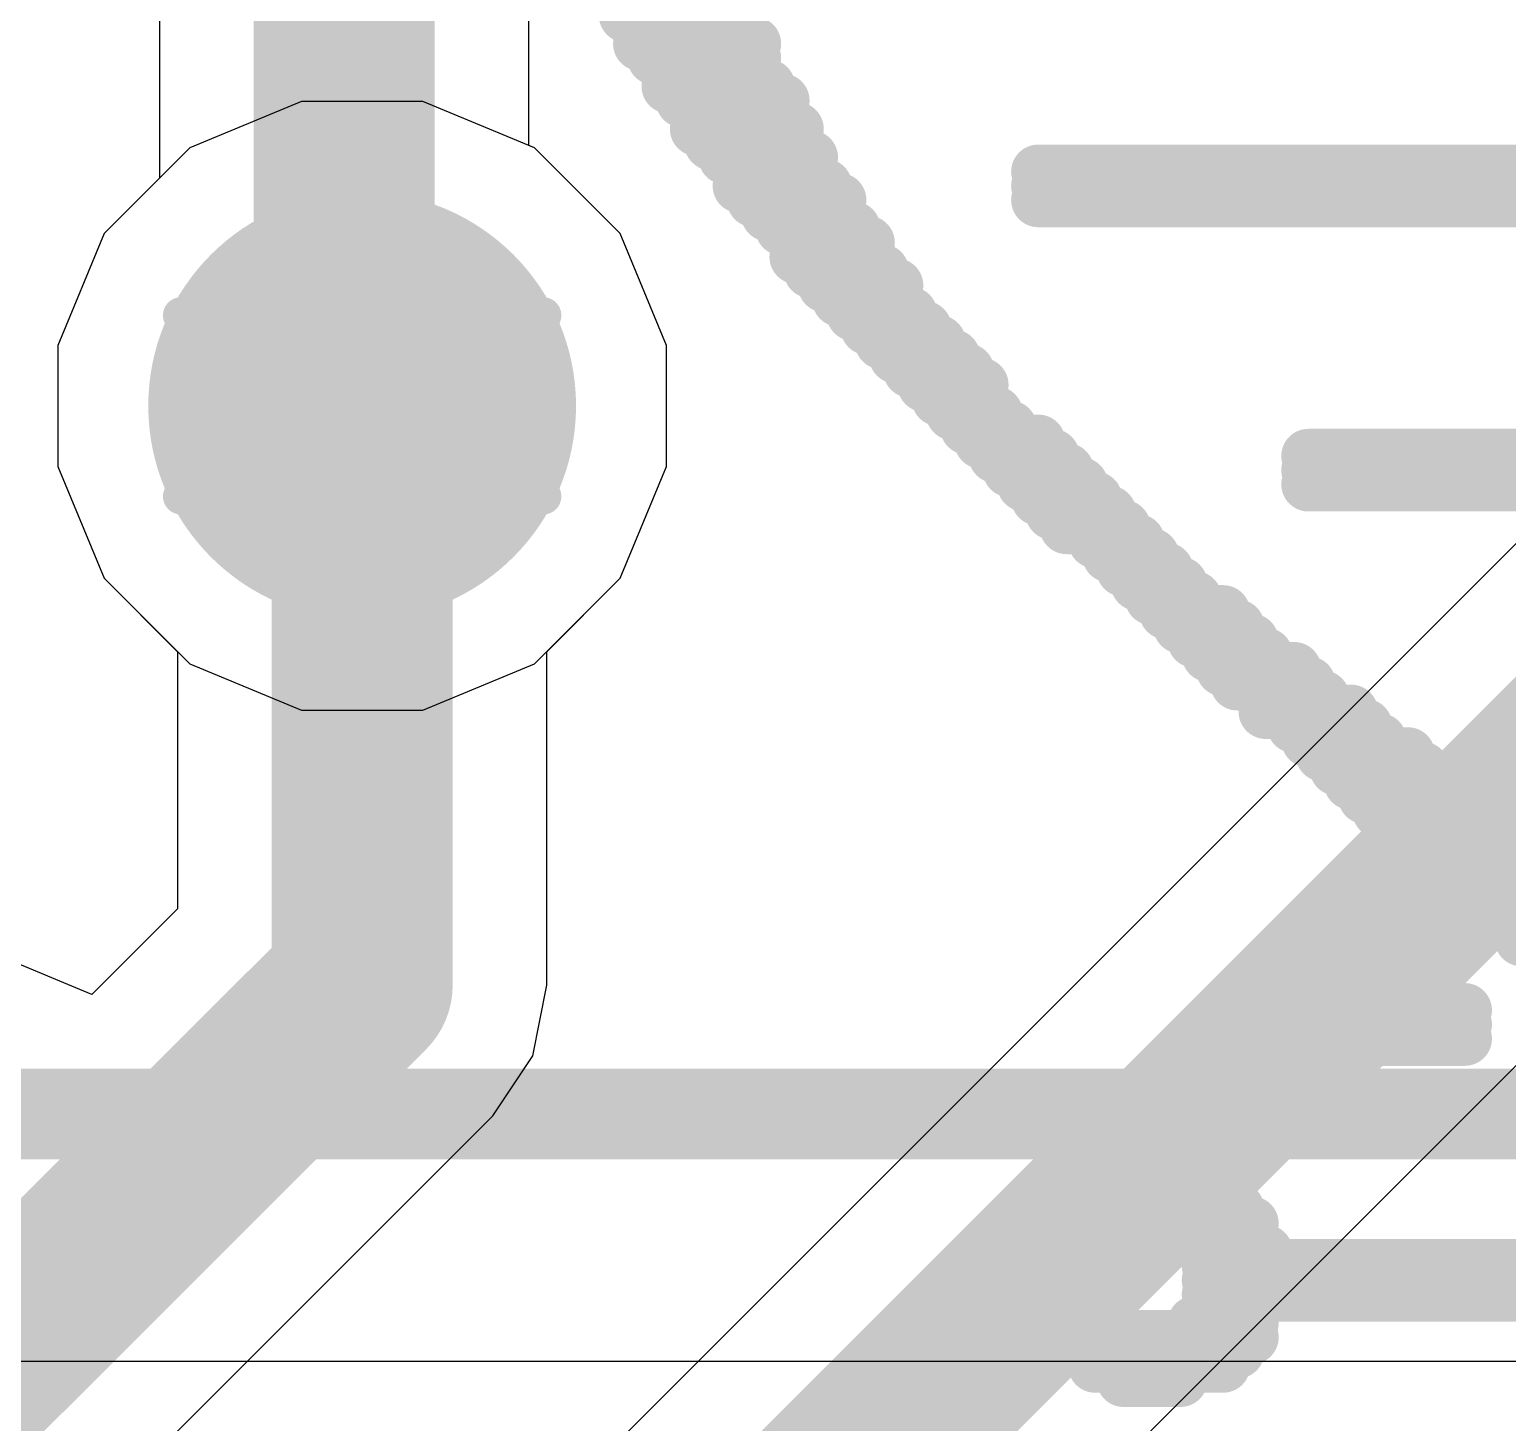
# Model space of a CAD drawing. Header units: inches. Extents: x -4 to 389, y 0 to 108.
# Drawn here: x 34.077 to 36.15, y 7.134 to 9.088 of the extents above; entities that cross this region are included whole.
import ezdxf

# ---------------------------------------------------------------- set-up
doc = ezdxf.new("R2010")
doc.units = ezdxf.units.IN
for name, color, linetype in [('Bottom Layer', 5, 'Continuous'), ('Bottom Overlay', 54, 'Continuous'), ('Drill Drawing', 1, 'Continuous'), ('Signal_1', 16, 'Continuous'), ('Signal_2', 76, 'Continuous'), ('Top Layer', 1, 'Continuous'), ('Top Overlay', 2, 'Continuous'), ('Via Holes', 16, 'Continuous')]:
    doc.layers.add(name, color=color, linetype=linetype)

msp = doc.modelspace()

# ---------------------------------------------------------------- hatches: boundary and pattern name
at = {"layer": 'Bottom Layer'}
h = msp.add_hatch(color=5, dxfattribs=at)
edge = h.paths.add_edge_path()
edge.add_arc((34.544, 8.5598), 0.3, 0, 360)
at = {"layer": 'Signal_1'}
h = msp.add_hatch(color=16, dxfattribs=at)
edge = h.paths.add_edge_path()
edge.add_arc((34.544, 8.5598), 0.3, 0, 360)
at = {"layer": 'Signal_2'}
h = msp.add_hatch(color=76, dxfattribs=at)
edge = h.paths.add_edge_path()
edge.add_arc((34.544, 8.5598), 0.3, 0, 360)
at = {"layer": 'Top Layer'}
h = msp.add_hatch(color=1, dxfattribs=at)
edge = h.paths.add_edge_path()
edge.add_arc((34.544, 8.5598), 0.3, 0, 360)
at = {"layer": 'Via Holes'}
h = msp.add_hatch(color=7, dxfattribs=at)
edge = h.paths.add_edge_path()
edge.add_arc((34.544, 8.5598), 0.15, 0, 360)

# ---------------------------------------------------------------- linework, layer by layer
at = {"layer": 'Bottom Layer'}
for p, q in [((34.4591, 8.9868), (34.3021, 8.9218)), ((34.6289, 8.9868), (34.4591, 8.9868)), ((34.7859, 8.9218), (34.6289, 8.9868)), ((34.3021, 8.9218), (34.182, 8.8017)), ((34.906, 8.8017), (34.7859, 8.9218)), ((34.182, 8.8017), (34.117, 8.6447)), ((34.971, 8.6447), (34.906, 8.8017)), ((34.117, 8.6447), (34.117, 8.4749)), ((34.971, 8.4749), (34.971, 8.6447)), ((34.117, 8.4749), (34.182, 8.3179)), ((34.906, 8.3179), (34.971, 8.4749)), ((34.182, 8.3179), (34.285, 8.2149)), ((34.803, 8.2149), (34.906, 8.3179)), ((34.285, 8.2149), (34.285, 7.8543)), ((34.803, 7.747), (34.803, 8.2149)), ((34.285, 7.8543), (34.165, 7.7342)), ((34.165, 7.7342), (34.038, 7.7868)), ((34.7833, 7.6479), (34.803, 7.747)), ((34.7271, 7.5639), (34.7833, 7.6479)), ((30.2002, 3.037), (34.7271, 7.5639))]:
    msp.add_line(p, q, dxfattribs=at)
for points in [[(34.544, 7.747, 0.254, 0.254, 0), (34.544, 8.5598, 0.254, 0.254, 0)], [(29.9466, 3.1496, 0.254, 0.254, 0), (34.544, 7.747, 0.254, 0.254, 0)]]:
    msp.add_lwpolyline(points, format="xyseb", dxfattribs=at)
for points in [[(34.4805, 8.5598, 0.127, 0.127, 1), (34.6075, 8.5598, 0.127, 0.127, 1)], [(34.4805, 7.747, 0.127, 0.127, 1), (34.6075, 7.747, 0.127, 0.127, 1)], [(34.4805, 7.747, 0.127, 0.127, 1), (34.6075, 7.747, 0.127, 0.127, 1)]]:
    msp.add_lwpolyline(points, format="xyseb", close=True, dxfattribs=at)
at = {"layer": 'Bottom Overlay'}
for points in [[(34.9141, 9.1077, 0.0762, 0.0762, 0), (34.9739, 9.1077, 0.0762, 0.0762, 0)], [(35.0138, 9.1077, 0.0762, 0.0762, 0), (35.0736, 9.1077, 0.0762, 0.0762, 0)], [(34.934, 9.0877, 0.0762, 0.0762, 0), (34.9938, 9.0877, 0.0762, 0.0762, 0)], [(35.0337, 9.0877, 0.0762, 0.0762, 0), (35.0736, 9.0877, 0.0762, 0.0762, 0)], [(34.934, 9.0678, 0.0762, 0.0762, 0), (34.9938, 9.0678, 0.0762, 0.0762, 0)], [(35.0337, 9.0678, 0.0762, 0.0762, 0), (35.0935, 9.0678, 0.0762, 0.0762, 0)], [(34.954, 9.0479, 0.0762, 0.0762, 0), (35.0138, 9.0479, 0.0762, 0.0762, 0)], [(35.0337, 9.0479, 0.0762, 0.0762, 0), (35.0935, 9.0479, 0.0762, 0.0762, 0)], [(34.9739, 9.0279, 0.0762, 0.0762, 0), (35.0138, 9.0279, 0.0762, 0.0762, 0)], [(35.0537, 9.0279, 0.0762, 0.0762, 0), (35.0935, 9.0279, 0.0762, 0.0762, 0)], [(34.9739, 9.008, 0.0762, 0.0762, 0), (35.0337, 9.008, 0.0762, 0.0762, 0)], [(35.0537, 9.008, 0.0762, 0.0762, 0), (35.1135, 9.008, 0.0762, 0.0762, 0)], [(34.9938, 8.988, 0.0762, 0.0762, 0), (35.0537, 8.988, 0.0762, 0.0762, 0)], [(35.0736, 8.988, 0.0762, 0.0762, 0), (35.1334, 8.988, 0.0762, 0.0762, 0)], [(35.0138, 8.9681, 0.0762, 0.0762, 0), (35.1334, 8.9681, 0.0762, 0.0762, 0)], [(35.0138, 8.9482, 0.0762, 0.0762, 0), (35.1534, 8.9482, 0.0762, 0.0762, 0)], [(35.0337, 8.9282, 0.0762, 0.0762, 0), (35.1534, 8.9282, 0.0762, 0.0762, 0)], [(35.0537, 8.9083, 0.0762, 0.0762, 0), (35.1733, 8.9083, 0.0762, 0.0762, 0)], [(35.0736, 8.8883, 0.0762, 0.0762, 0), (35.1733, 8.8883, 0.0762, 0.0762, 0)], [(35.4923, 8.8883, 0.0762, 0.0762, 0), (36.5691, 8.8883, 0.0762, 0.0762, 0)], [(35.0736, 8.8684, 0.0762, 0.0762, 0), (35.1932, 8.8684, 0.0762, 0.0762, 0)], [(35.4923, 8.8684, 0.0762, 0.0762, 0), (36.5691, 8.8684, 0.0762, 0.0762, 0)], [(35.0935, 8.8485, 0.0762, 0.0762, 0), (35.2132, 8.8485, 0.0762, 0.0762, 0)], [(35.4923, 8.8485, 0.0762, 0.0762, 0), (36.5691, 8.8485, 0.0762, 0.0762, 0)], [(35.1135, 8.8285, 0.0762, 0.0762, 0), (35.2132, 8.8285, 0.0762, 0.0762, 0)], [(35.1334, 8.8086, 0.0762, 0.0762, 0), (35.2331, 8.8086, 0.0762, 0.0762, 0)], [(35.1534, 8.7886, 0.0762, 0.0762, 0), (35.2531, 8.7886, 0.0762, 0.0762, 0)], [(35.1534, 8.7687, 0.0762, 0.0762, 0), (35.2531, 8.7687, 0.0762, 0.0762, 0)], [(35.1733, 8.7488, 0.0762, 0.0762, 0), (35.273, 8.7488, 0.0762, 0.0762, 0)], [(35.1932, 8.7288, 0.0762, 0.0762, 0), (35.2929, 8.7288, 0.0762, 0.0762, 0)], [(35.2132, 8.7089, 0.0762, 0.0762, 0), (35.2929, 8.7089, 0.0762, 0.0762, 0)], [(35.2331, 8.6889, 0.0762, 0.0762, 0), (35.3129, 8.6889, 0.0762, 0.0762, 0)], [(35.2531, 8.669, 0.0762, 0.0762, 0), (35.3328, 8.669, 0.0762, 0.0762, 0)], [(35.273, 8.6491, 0.0762, 0.0762, 0), (35.3528, 8.6491, 0.0762, 0.0762, 0)], [(35.2929, 8.6291, 0.0762, 0.0762, 0), (35.3727, 8.6291, 0.0762, 0.0762, 0)], [(35.3129, 8.6092, 0.0762, 0.0762, 0), (35.3926, 8.6092, 0.0762, 0.0762, 0)], [(35.3328, 8.5892, 0.0762, 0.0762, 0), (35.4126, 8.5892, 0.0762, 0.0762, 0)], [(35.3528, 8.5693, 0.0762, 0.0762, 0), (35.4126, 8.5693, 0.0762, 0.0762, 0)], [(35.3727, 8.5494, 0.0762, 0.0762, 0), (35.4325, 8.5494, 0.0762, 0.0762, 0)], [(35.3926, 8.5294, 0.0762, 0.0762, 0), (35.4525, 8.5294, 0.0762, 0.0762, 0)], [(35.4126, 8.5095, 0.0762, 0.0762, 0), (35.4923, 8.5095, 0.0762, 0.0762, 0)], [(35.4325, 8.4895, 0.0762, 0.0762, 0), (35.5123, 8.4895, 0.0762, 0.0762, 0)], [(35.8712, 8.4895, 0.0762, 0.0762, 0), (36.2501, 8.4895, 0.0762, 0.0762, 0)], [(35.4525, 8.4696, 0.0762, 0.0762, 0), (35.5322, 8.4696, 0.0762, 0.0762, 0)], [(35.8712, 8.4696, 0.0762, 0.0762, 0), (36.2501, 8.4696, 0.0762, 0.0762, 0)], [(35.4724, 8.4497, 0.0762, 0.0762, 0), (35.5522, 8.4497, 0.0762, 0.0762, 0)], [(35.8712, 8.4497, 0.0762, 0.0762, 0), (36.2501, 8.4497, 0.0762, 0.0762, 0)], [(35.4923, 8.4297, 0.0762, 0.0762, 0), (35.5721, 8.4297, 0.0762, 0.0762, 0)], [(35.5123, 8.4098, 0.0762, 0.0762, 0), (35.592, 8.4098, 0.0762, 0.0762, 0)], [(35.5322, 8.3898, 0.0762, 0.0762, 0), (35.612, 8.3898, 0.0762, 0.0762, 0)], [(35.5721, 8.3699, 0.0762, 0.0762, 0), (35.6319, 8.3699, 0.0762, 0.0762, 0)], [(35.592, 8.35, 0.0762, 0.0762, 0), (35.6519, 8.35, 0.0762, 0.0762, 0)], [(35.612, 8.33, 0.0762, 0.0762, 0), (35.6718, 8.33, 0.0762, 0.0762, 0)], [(35.6319, 8.3101, 0.0762, 0.0762, 0), (35.6917, 8.3101, 0.0762, 0.0762, 0)], [(35.6519, 8.2901, 0.0762, 0.0762, 0), (35.7117, 8.2901, 0.0762, 0.0762, 0)], [(35.6718, 8.2702, 0.0762, 0.0762, 0), (35.7516, 8.2702, 0.0762, 0.0762, 0)], [(35.6917, 8.2503, 0.0762, 0.0762, 0), (35.7715, 8.2503, 0.0762, 0.0762, 0)], [(35.7117, 8.2303, 0.0762, 0.0762, 0), (35.7915, 8.2303, 0.0762, 0.0762, 0)], [(35.7316, 8.2104, 0.0762, 0.0762, 0), (35.8114, 8.2104, 0.0762, 0.0762, 0)], [(35.7516, 8.1904, 0.0762, 0.0762, 0), (35.8513, 8.1904, 0.0762, 0.0762, 0)], [(35.7715, 8.1705, 0.0762, 0.0762, 0), (35.8712, 8.1705, 0.0762, 0.0762, 0)], [(35.8114, 8.1506, 0.0762, 0.0762, 0), (35.8911, 8.1506, 0.0762, 0.0762, 0)], [(35.8114, 8.1306, 0.0762, 0.0762, 0), (35.931, 8.1306, 0.0762, 0.0762, 0)], [(35.8513, 8.1107, 0.0762, 0.0762, 0), (35.951, 8.1107, 0.0762, 0.0762, 0)], [(35.8712, 8.0907, 0.0762, 0.0762, 0), (35.9709, 8.0907, 0.0762, 0.0762, 0)], [(35.8911, 8.0708, 0.0762, 0.0762, 0), (36.0108, 8.0708, 0.0762, 0.0762, 0)], [(35.9111, 8.0509, 0.0762, 0.0762, 0), (36.0307, 8.0509, 0.0762, 0.0762, 0)], [(35.931, 8.0309, 0.0762, 0.0762, 0), (36.0507, 8.0309, 0.0762, 0.0762, 0)], [(35.951, 8.011, 0.0762, 0.0762, 0), (36.0906, 8.011, 0.0762, 0.0762, 0)], [(35.9709, 7.991, 0.0762, 0.0762, 0), (36.1105, 7.991, 0.0762, 0.0762, 0)], [(35.9909, 7.9711, 0.0762, 0.0762, 0), (36.1304, 7.9711, 0.0762, 0.0762, 0)], [(36.0108, 7.9511, 0.0762, 0.0762, 0), (36.1504, 7.9511, 0.0762, 0.0762, 0)], [(36.0307, 7.9312, 0.0762, 0.0762, 0), (36.1903, 7.9312, 0.0762, 0.0762, 0)], [(36.0507, 7.9113, 0.0762, 0.0762, 0), (36.2102, 7.9113, 0.0762, 0.0762, 0)], [(36.0706, 7.8913, 0.0762, 0.0762, 0), (36.2301, 7.8913, 0.0762, 0.0762, 0)], [(36.1105, 7.8714, 0.0762, 0.0762, 0), (36.27, 7.8714, 0.0762, 0.0762, 0)], [(36.1304, 7.8514, 0.0762, 0.0762, 0), (36.29, 7.8514, 0.0762, 0.0762, 0)], [(36.1504, 7.8315, 0.0762, 0.0762, 0), (36.3099, 7.8315, 0.0762, 0.0762, 0)], [(36.1703, 7.8116, 0.0762, 0.0762, 0), (36.3298, 7.8116, 0.0762, 0.0762, 0)], [(35.8313, 7.7119, 0.0762, 0.0762, 0), (36.0906, 7.7119, 0.0762, 0.0762, 0)], [(35.8313, 7.6919, 0.0762, 0.0762, 0), (36.0906, 7.6919, 0.0762, 0.0762, 0)], [(35.8313, 7.672, 0.0762, 0.0762, 0), (36.0906, 7.672, 0.0762, 0.0762, 0)], [(35.592, 7.4726, 0.0762, 0.0762, 0), (35.7117, 7.4726, 0.0762, 0.0762, 0)], [(35.5522, 7.4526, 0.0762, 0.0762, 0), (35.7516, 7.4526, 0.0762, 0.0762, 0)], [(35.5322, 7.4327, 0.0762, 0.0762, 0), (35.7715, 7.4327, 0.0762, 0.0762, 0)], [(35.5322, 7.4128, 0.0762, 0.0762, 0), (35.612, 7.4128, 0.0762, 0.0762, 0)], [(35.6917, 7.4128, 0.0762, 0.0762, 0), (35.7915, 7.4128, 0.0762, 0.0762, 0)], [(35.5123, 7.3928, 0.0762, 0.0762, 0), (35.592, 7.3928, 0.0762, 0.0762, 0)], [(35.7316, 7.3928, 0.0762, 0.0762, 0), (35.7915, 7.3928, 0.0762, 0.0762, 0)], [(35.5123, 7.3729, 0.0762, 0.0762, 0), (35.5721, 7.3729, 0.0762, 0.0762, 0)], [(35.7316, 7.3729, 0.0762, 0.0762, 0), (35.8114, 7.3729, 0.0762, 0.0762, 0)], [(35.5123, 7.3529, 0.0762, 0.0762, 0), (35.5721, 7.3529, 0.0762, 0.0762, 0)], [(35.7316, 7.3529, 0.0762, 0.0762, 0), (36.3697, 7.3529, 0.0762, 0.0762, 0)], [(35.5123, 7.333, 0.0762, 0.0762, 0), (35.5721, 7.333, 0.0762, 0.0762, 0)], [(35.7316, 7.333, 0.0762, 0.0762, 0), (36.3697, 7.333, 0.0762, 0.0762, 0)], [(35.5123, 7.3131, 0.0762, 0.0762, 0), (35.5721, 7.3131, 0.0762, 0.0762, 0)], [(35.7316, 7.3131, 0.0762, 0.0762, 0), (36.3697, 7.3131, 0.0762, 0.0762, 0)], [(35.5123, 7.2931, 0.0762, 0.0762, 0), (35.592, 7.2931, 0.0762, 0.0762, 0)], [(35.7316, 7.2931, 0.0762, 0.0762, 0), (35.7915, 7.2931, 0.0762, 0.0762, 0)], [(35.5123, 7.2732, 0.0762, 0.0762, 0), (35.592, 7.2732, 0.0762, 0.0762, 0)], [(35.7117, 7.2732, 0.0762, 0.0762, 0), (35.7915, 7.2732, 0.0762, 0.0762, 0)], [(35.5322, 7.2532, 0.0762, 0.0762, 0), (35.7915, 7.2532, 0.0762, 0.0762, 0)], [(35.5522, 7.2333, 0.0762, 0.0762, 0), (35.7715, 7.2333, 0.0762, 0.0762, 0)], [(35.5721, 7.2134, 0.0762, 0.0762, 0), (35.7516, 7.2134, 0.0762, 0.0762, 0)], [(35.612, 7.1934, 0.0762, 0.0762, 0), (35.6917, 7.1934, 0.0762, 0.0762, 0)]]:
    msp.add_lwpolyline(points, format="xyseb", dxfattribs=at)
for points in [[(34.895, 9.1077, 0.0381, 0.0381, 1), (34.9331, 9.1077, 0.0381, 0.0381, 1)], [(34.9549, 9.1077, 0.0381, 0.0381, 1), (34.993, 9.1077, 0.0381, 0.0381, 1)], [(34.9947, 9.1077, 0.0381, 0.0381, 1), (35.0328, 9.1077, 0.0381, 0.0381, 1)], [(35.0546, 9.1077, 0.0381, 0.0381, 1), (35.0927, 9.1077, 0.0381, 0.0381, 1)], [(34.915, 9.0877, 0.0381, 0.0381, 1), (34.9531, 9.0877, 0.0381, 0.0381, 1)], [(34.9748, 9.0877, 0.0381, 0.0381, 1), (35.0129, 9.0877, 0.0381, 0.0381, 1)], [(35.0147, 9.0877, 0.0381, 0.0381, 1), (35.0528, 9.0877, 0.0381, 0.0381, 1)], [(35.0546, 9.0877, 0.0381, 0.0381, 1), (35.0927, 9.0877, 0.0381, 0.0381, 1)], [(34.915, 9.0678, 0.0381, 0.0381, 1), (34.9531, 9.0678, 0.0381, 0.0381, 1)], [(34.9748, 9.0678, 0.0381, 0.0381, 1), (35.0129, 9.0678, 0.0381, 0.0381, 1)], [(35.0147, 9.0678, 0.0381, 0.0381, 1), (35.0528, 9.0678, 0.0381, 0.0381, 1)], [(35.0745, 9.0678, 0.0381, 0.0381, 1), (35.1126, 9.0678, 0.0381, 0.0381, 1)], [(34.9349, 9.0479, 0.0381, 0.0381, 1), (34.973, 9.0479, 0.0381, 0.0381, 1)], [(34.9947, 9.0479, 0.0381, 0.0381, 1), (35.0328, 9.0479, 0.0381, 0.0381, 1)], [(35.0147, 9.0479, 0.0381, 0.0381, 1), (35.0528, 9.0479, 0.0381, 0.0381, 1)], [(35.0745, 9.0479, 0.0381, 0.0381, 1), (35.1126, 9.0479, 0.0381, 0.0381, 1)], [(34.9549, 9.0279, 0.0381, 0.0381, 1), (34.993, 9.0279, 0.0381, 0.0381, 1)], [(34.9947, 9.0279, 0.0381, 0.0381, 1), (35.0328, 9.0279, 0.0381, 0.0381, 1)], [(35.0346, 9.0279, 0.0381, 0.0381, 1), (35.0727, 9.0279, 0.0381, 0.0381, 1)], [(35.0745, 9.0279, 0.0381, 0.0381, 1), (35.1126, 9.0279, 0.0381, 0.0381, 1)], [(34.9549, 9.008, 0.0381, 0.0381, 1), (34.993, 9.008, 0.0381, 0.0381, 1)], [(35.0147, 9.008, 0.0381, 0.0381, 1), (35.0528, 9.008, 0.0381, 0.0381, 1)], [(35.0346, 9.008, 0.0381, 0.0381, 1), (35.0727, 9.008, 0.0381, 0.0381, 1)], [(35.0944, 9.008, 0.0381, 0.0381, 1), (35.1325, 9.008, 0.0381, 0.0381, 1)], [(34.9748, 8.988, 0.0381, 0.0381, 1), (35.0129, 8.988, 0.0381, 0.0381, 1)], [(35.0346, 8.988, 0.0381, 0.0381, 1), (35.0727, 8.988, 0.0381, 0.0381, 1)], [(35.0546, 8.988, 0.0381, 0.0381, 1), (35.0927, 8.988, 0.0381, 0.0381, 1)], [(35.1144, 8.988, 0.0381, 0.0381, 1), (35.1525, 8.988, 0.0381, 0.0381, 1)], [(34.9947, 8.9681, 0.0381, 0.0381, 1), (35.0328, 8.9681, 0.0381, 0.0381, 1)], [(35.1144, 8.9681, 0.0381, 0.0381, 1), (35.1525, 8.9681, 0.0381, 0.0381, 1)], [(34.9947, 8.9482, 0.0381, 0.0381, 1), (35.0328, 8.9482, 0.0381, 0.0381, 1)], [(35.1343, 8.9482, 0.0381, 0.0381, 1), (35.1724, 8.9482, 0.0381, 0.0381, 1)], [(35.0147, 8.9282, 0.0381, 0.0381, 1), (35.0528, 8.9282, 0.0381, 0.0381, 1)], [(35.1343, 8.9282, 0.0381, 0.0381, 1), (35.1724, 8.9282, 0.0381, 0.0381, 1)], [(35.0346, 8.9083, 0.0381, 0.0381, 1), (35.0727, 8.9083, 0.0381, 0.0381, 1)], [(35.1543, 8.9083, 0.0381, 0.0381, 1), (35.1924, 8.9083, 0.0381, 0.0381, 1)], [(35.0546, 8.8883, 0.0381, 0.0381, 1), (35.0927, 8.8883, 0.0381, 0.0381, 1)], [(35.1543, 8.8883, 0.0381, 0.0381, 1), (35.1924, 8.8883, 0.0381, 0.0381, 1)], [(35.4733, 8.8883, 0.0381, 0.0381, 1), (35.5114, 8.8883, 0.0381, 0.0381, 1)], [(35.0546, 8.8684, 0.0381, 0.0381, 1), (35.0927, 8.8684, 0.0381, 0.0381, 1)], [(35.1742, 8.8684, 0.0381, 0.0381, 1), (35.2123, 8.8684, 0.0381, 0.0381, 1)], [(35.4733, 8.8684, 0.0381, 0.0381, 1), (35.5114, 8.8684, 0.0381, 0.0381, 1)], [(35.0745, 8.8485, 0.0381, 0.0381, 1), (35.1126, 8.8485, 0.0381, 0.0381, 1)], [(35.1941, 8.8485, 0.0381, 0.0381, 1), (35.2322, 8.8485, 0.0381, 0.0381, 1)], [(35.4733, 8.8485, 0.0381, 0.0381, 1), (35.5114, 8.8485, 0.0381, 0.0381, 1)], [(35.0944, 8.8285, 0.0381, 0.0381, 1), (35.1325, 8.8285, 0.0381, 0.0381, 1)], [(35.1941, 8.8285, 0.0381, 0.0381, 1), (35.2322, 8.8285, 0.0381, 0.0381, 1)], [(35.1144, 8.8086, 0.0381, 0.0381, 1), (35.1525, 8.8086, 0.0381, 0.0381, 1)], [(35.2141, 8.8086, 0.0381, 0.0381, 1), (35.2522, 8.8086, 0.0381, 0.0381, 1)], [(35.1343, 8.7886, 0.0381, 0.0381, 1), (35.1724, 8.7886, 0.0381, 0.0381, 1)], [(35.234, 8.7886, 0.0381, 0.0381, 1), (35.2721, 8.7886, 0.0381, 0.0381, 1)], [(35.1343, 8.7687, 0.0381, 0.0381, 1), (35.1724, 8.7687, 0.0381, 0.0381, 1)], [(35.234, 8.7687, 0.0381, 0.0381, 1), (35.2721, 8.7687, 0.0381, 0.0381, 1)], [(35.1543, 8.7488, 0.0381, 0.0381, 1), (35.1924, 8.7488, 0.0381, 0.0381, 1)], [(35.254, 8.7488, 0.0381, 0.0381, 1), (35.2921, 8.7488, 0.0381, 0.0381, 1)], [(35.1742, 8.7288, 0.0381, 0.0381, 1), (35.2123, 8.7288, 0.0381, 0.0381, 1)], [(35.2739, 8.7288, 0.0381, 0.0381, 1), (35.312, 8.7288, 0.0381, 0.0381, 1)], [(35.1941, 8.7089, 0.0381, 0.0381, 1), (35.2322, 8.7089, 0.0381, 0.0381, 1)], [(35.2141, 8.6889, 0.0381, 0.0381, 1), (35.2522, 8.6889, 0.0381, 0.0381, 1)], [(35.2739, 8.7089, 0.0381, 0.0381, 1), (35.312, 8.7089, 0.0381, 0.0381, 1)], [(35.2938, 8.6889, 0.0381, 0.0381, 1), (35.3319, 8.6889, 0.0381, 0.0381, 1)], [(35.234, 8.669, 0.0381, 0.0381, 1), (35.2721, 8.669, 0.0381, 0.0381, 1)], [(35.3138, 8.669, 0.0381, 0.0381, 1), (35.3519, 8.669, 0.0381, 0.0381, 1)], [(35.254, 8.6491, 0.0381, 0.0381, 1), (35.2921, 8.6491, 0.0381, 0.0381, 1)], [(35.3337, 8.6491, 0.0381, 0.0381, 1), (35.3718, 8.6491, 0.0381, 0.0381, 1)], [(35.2739, 8.6291, 0.0381, 0.0381, 1), (35.312, 8.6291, 0.0381, 0.0381, 1)], [(35.3537, 8.6291, 0.0381, 0.0381, 1), (35.3918, 8.6291, 0.0381, 0.0381, 1)], [(35.2938, 8.6092, 0.0381, 0.0381, 1), (35.3319, 8.6092, 0.0381, 0.0381, 1)], [(35.3736, 8.6092, 0.0381, 0.0381, 1), (35.4117, 8.6092, 0.0381, 0.0381, 1)], [(35.3138, 8.5892, 0.0381, 0.0381, 1), (35.3519, 8.5892, 0.0381, 0.0381, 1)], [(35.3935, 8.5892, 0.0381, 0.0381, 1), (35.4316, 8.5892, 0.0381, 0.0381, 1)], [(35.3337, 8.5693, 0.0381, 0.0381, 1), (35.3718, 8.5693, 0.0381, 0.0381, 1)], [(35.3935, 8.5693, 0.0381, 0.0381, 1), (35.4316, 8.5693, 0.0381, 0.0381, 1)], [(35.3537, 8.5494, 0.0381, 0.0381, 1), (35.3918, 8.5494, 0.0381, 0.0381, 1)], [(35.4135, 8.5494, 0.0381, 0.0381, 1), (35.4516, 8.5494, 0.0381, 0.0381, 1)], [(35.3736, 8.5294, 0.0381, 0.0381, 1), (35.4117, 8.5294, 0.0381, 0.0381, 1)], [(35.4334, 8.5294, 0.0381, 0.0381, 1), (35.4715, 8.5294, 0.0381, 0.0381, 1)], [(35.3935, 8.5095, 0.0381, 0.0381, 1), (35.4316, 8.5095, 0.0381, 0.0381, 1)], [(35.4733, 8.5095, 0.0381, 0.0381, 1), (35.5114, 8.5095, 0.0381, 0.0381, 1)], [(35.4135, 8.4895, 0.0381, 0.0381, 1), (35.4516, 8.4895, 0.0381, 0.0381, 1)], [(35.4932, 8.4895, 0.0381, 0.0381, 1), (35.5313, 8.4895, 0.0381, 0.0381, 1)], [(35.8522, 8.4895, 0.0381, 0.0381, 1), (35.8903, 8.4895, 0.0381, 0.0381, 1)], [(35.4334, 8.4696, 0.0381, 0.0381, 1), (35.4715, 8.4696, 0.0381, 0.0381, 1)], [(35.5132, 8.4696, 0.0381, 0.0381, 1), (35.5513, 8.4696, 0.0381, 0.0381, 1)], [(35.8522, 8.4696, 0.0381, 0.0381, 1), (35.8903, 8.4696, 0.0381, 0.0381, 1)], [(35.4534, 8.4497, 0.0381, 0.0381, 1), (35.4915, 8.4497, 0.0381, 0.0381, 1)], [(35.5331, 8.4497, 0.0381, 0.0381, 1), (35.5712, 8.4497, 0.0381, 0.0381, 1)], [(35.8522, 8.4497, 0.0381, 0.0381, 1), (35.8903, 8.4497, 0.0381, 0.0381, 1)], [(35.4733, 8.4297, 0.0381, 0.0381, 1), (35.5114, 8.4297, 0.0381, 0.0381, 1)], [(35.5531, 8.4297, 0.0381, 0.0381, 1), (35.5912, 8.4297, 0.0381, 0.0381, 1)], [(35.4932, 8.4098, 0.0381, 0.0381, 1), (35.5313, 8.4098, 0.0381, 0.0381, 1)], [(35.573, 8.4098, 0.0381, 0.0381, 1), (35.6111, 8.4098, 0.0381, 0.0381, 1)], [(35.5132, 8.3898, 0.0381, 0.0381, 1), (35.5513, 8.3898, 0.0381, 0.0381, 1)], [(35.5929, 8.3898, 0.0381, 0.0381, 1), (35.631, 8.3898, 0.0381, 0.0381, 1)], [(35.5531, 8.3699, 0.0381, 0.0381, 1), (35.5912, 8.3699, 0.0381, 0.0381, 1)], [(35.6129, 8.3699, 0.0381, 0.0381, 1), (35.651, 8.3699, 0.0381, 0.0381, 1)], [(35.573, 8.35, 0.0381, 0.0381, 1), (35.6111, 8.35, 0.0381, 0.0381, 1)], [(35.6328, 8.35, 0.0381, 0.0381, 1), (35.6709, 8.35, 0.0381, 0.0381, 1)], [(35.5929, 8.33, 0.0381, 0.0381, 1), (35.631, 8.33, 0.0381, 0.0381, 1)], [(35.6528, 8.33, 0.0381, 0.0381, 1), (35.6909, 8.33, 0.0381, 0.0381, 1)], [(35.6129, 8.3101, 0.0381, 0.0381, 1), (35.651, 8.3101, 0.0381, 0.0381, 1)], [(35.6727, 8.3101, 0.0381, 0.0381, 1), (35.7108, 8.3101, 0.0381, 0.0381, 1)], [(35.6328, 8.2901, 0.0381, 0.0381, 1), (35.6709, 8.2901, 0.0381, 0.0381, 1)], [(35.6926, 8.2901, 0.0381, 0.0381, 1), (35.7307, 8.2901, 0.0381, 0.0381, 1)], [(35.6528, 8.2702, 0.0381, 0.0381, 1), (35.6909, 8.2702, 0.0381, 0.0381, 1)], [(35.7325, 8.2702, 0.0381, 0.0381, 1), (35.7706, 8.2702, 0.0381, 0.0381, 1)], [(35.6727, 8.2503, 0.0381, 0.0381, 1), (35.7108, 8.2503, 0.0381, 0.0381, 1)], [(35.7525, 8.2503, 0.0381, 0.0381, 1), (35.7906, 8.2503, 0.0381, 0.0381, 1)], [(35.6926, 8.2303, 0.0381, 0.0381, 1), (35.7307, 8.2303, 0.0381, 0.0381, 1)], [(35.7724, 8.2303, 0.0381, 0.0381, 1), (35.8105, 8.2303, 0.0381, 0.0381, 1)], [(35.7126, 8.2104, 0.0381, 0.0381, 1), (35.7507, 8.2104, 0.0381, 0.0381, 1)], [(35.7923, 8.2104, 0.0381, 0.0381, 1), (35.8304, 8.2104, 0.0381, 0.0381, 1)], [(35.7325, 8.1904, 0.0381, 0.0381, 1), (35.7706, 8.1904, 0.0381, 0.0381, 1)], [(35.8322, 8.1904, 0.0381, 0.0381, 1), (35.8703, 8.1904, 0.0381, 0.0381, 1)], [(35.7525, 8.1705, 0.0381, 0.0381, 1), (35.7906, 8.1705, 0.0381, 0.0381, 1)], [(35.7923, 8.1506, 0.0381, 0.0381, 1), (35.8304, 8.1506, 0.0381, 0.0381, 1)], [(35.8522, 8.1705, 0.0381, 0.0381, 1), (35.8903, 8.1705, 0.0381, 0.0381, 1)], [(35.8721, 8.1506, 0.0381, 0.0381, 1), (35.9102, 8.1506, 0.0381, 0.0381, 1)], [(35.7923, 8.1306, 0.0381, 0.0381, 1), (35.8304, 8.1306, 0.0381, 0.0381, 1)], [(35.912, 8.1306, 0.0381, 0.0381, 1), (35.9501, 8.1306, 0.0381, 0.0381, 1)], [(35.8322, 8.1107, 0.0381, 0.0381, 1), (35.8703, 8.1107, 0.0381, 0.0381, 1)], [(35.9319, 8.1107, 0.0381, 0.0381, 1), (35.97, 8.1107, 0.0381, 0.0381, 1)], [(35.8522, 8.0907, 0.0381, 0.0381, 1), (35.8903, 8.0907, 0.0381, 0.0381, 1)], [(35.9519, 8.0907, 0.0381, 0.0381, 1), (35.99, 8.0907, 0.0381, 0.0381, 1)], [(35.8721, 8.0708, 0.0381, 0.0381, 1), (35.9102, 8.0708, 0.0381, 0.0381, 1)], [(35.9917, 8.0708, 0.0381, 0.0381, 1), (36.0298, 8.0708, 0.0381, 0.0381, 1)], [(35.892, 8.0509, 0.0381, 0.0381, 1), (35.9301, 8.0509, 0.0381, 0.0381, 1)], [(36.0117, 8.0509, 0.0381, 0.0381, 1), (36.0498, 8.0509, 0.0381, 0.0381, 1)], [(35.912, 8.0309, 0.0381, 0.0381, 1), (35.9501, 8.0309, 0.0381, 0.0381, 1)], [(36.0316, 8.0309, 0.0381, 0.0381, 1), (36.0697, 8.0309, 0.0381, 0.0381, 1)], [(35.9319, 8.011, 0.0381, 0.0381, 1), (35.97, 8.011, 0.0381, 0.0381, 1)], [(36.0715, 8.011, 0.0381, 0.0381, 1), (36.1096, 8.011, 0.0381, 0.0381, 1)], [(35.9519, 7.991, 0.0381, 0.0381, 1), (35.99, 7.991, 0.0381, 0.0381, 1)], [(36.0914, 7.991, 0.0381, 0.0381, 1), (36.1295, 7.991, 0.0381, 0.0381, 1)], [(35.9718, 7.9711, 0.0381, 0.0381, 1), (36.0099, 7.9711, 0.0381, 0.0381, 1)], [(36.1114, 7.9711, 0.0381, 0.0381, 1), (36.1495, 7.9711, 0.0381, 0.0381, 1)], [(35.9917, 7.9511, 0.0381, 0.0381, 1), (36.0298, 7.9511, 0.0381, 0.0381, 1)], [(36.1313, 7.9511, 0.0381, 0.0381, 1), (36.1694, 7.9511, 0.0381, 0.0381, 1)], [(36.0117, 7.9312, 0.0381, 0.0381, 1), (36.0498, 7.9312, 0.0381, 0.0381, 1)], [(36.0316, 7.9113, 0.0381, 0.0381, 1), (36.0697, 7.9113, 0.0381, 0.0381, 1)], [(36.0516, 7.8913, 0.0381, 0.0381, 1), (36.0897, 7.8913, 0.0381, 0.0381, 1)], [(36.0914, 7.8714, 0.0381, 0.0381, 1), (36.1295, 7.8714, 0.0381, 0.0381, 1)], [(36.1114, 7.8514, 0.0381, 0.0381, 1), (36.1495, 7.8514, 0.0381, 0.0381, 1)], [(36.1313, 7.8315, 0.0381, 0.0381, 1), (36.1694, 7.8315, 0.0381, 0.0381, 1)], [(36.1513, 7.8116, 0.0381, 0.0381, 1), (36.1894, 7.8116, 0.0381, 0.0381, 1)], [(35.8123, 7.7119, 0.0381, 0.0381, 1), (35.8504, 7.7119, 0.0381, 0.0381, 1)], [(36.0715, 7.7119, 0.0381, 0.0381, 1), (36.1096, 7.7119, 0.0381, 0.0381, 1)], [(35.8123, 7.6919, 0.0381, 0.0381, 1), (35.8504, 7.6919, 0.0381, 0.0381, 1)], [(36.0715, 7.6919, 0.0381, 0.0381, 1), (36.1096, 7.6919, 0.0381, 0.0381, 1)], [(35.8123, 7.672, 0.0381, 0.0381, 1), (35.8504, 7.672, 0.0381, 0.0381, 1)], [(36.0715, 7.672, 0.0381, 0.0381, 1), (36.1096, 7.672, 0.0381, 0.0381, 1)], [(35.573, 7.4726, 0.0381, 0.0381, 1), (35.6111, 7.4726, 0.0381, 0.0381, 1)], [(35.6926, 7.4726, 0.0381, 0.0381, 1), (35.7307, 7.4726, 0.0381, 0.0381, 1)], [(35.5331, 7.4526, 0.0381, 0.0381, 1), (35.5712, 7.4526, 0.0381, 0.0381, 1)], [(35.7325, 7.4526, 0.0381, 0.0381, 1), (35.7706, 7.4526, 0.0381, 0.0381, 1)], [(35.5132, 7.4327, 0.0381, 0.0381, 1), (35.5513, 7.4327, 0.0381, 0.0381, 1)], [(35.7525, 7.4327, 0.0381, 0.0381, 1), (35.7906, 7.4327, 0.0381, 0.0381, 1)], [(35.5132, 7.4128, 0.0381, 0.0381, 1), (35.5513, 7.4128, 0.0381, 0.0381, 1)], [(35.5929, 7.4128, 0.0381, 0.0381, 1), (35.631, 7.4128, 0.0381, 0.0381, 1)], [(35.6727, 7.4128, 0.0381, 0.0381, 1), (35.7108, 7.4128, 0.0381, 0.0381, 1)], [(35.7724, 7.4128, 0.0381, 0.0381, 1), (35.8105, 7.4128, 0.0381, 0.0381, 1)], [(35.4932, 7.3928, 0.0381, 0.0381, 1), (35.5313, 7.3928, 0.0381, 0.0381, 1)], [(35.573, 7.3928, 0.0381, 0.0381, 1), (35.6111, 7.3928, 0.0381, 0.0381, 1)], [(35.7126, 7.3928, 0.0381, 0.0381, 1), (35.7507, 7.3928, 0.0381, 0.0381, 1)], [(35.7724, 7.3928, 0.0381, 0.0381, 1), (35.8105, 7.3928, 0.0381, 0.0381, 1)], [(35.4932, 7.3729, 0.0381, 0.0381, 1), (35.5313, 7.3729, 0.0381, 0.0381, 1)], [(35.5531, 7.3729, 0.0381, 0.0381, 1), (35.5912, 7.3729, 0.0381, 0.0381, 1)], [(35.7126, 7.3729, 0.0381, 0.0381, 1), (35.7507, 7.3729, 0.0381, 0.0381, 1)], [(35.7923, 7.3729, 0.0381, 0.0381, 1), (35.8304, 7.3729, 0.0381, 0.0381, 1)], [(35.4932, 7.3529, 0.0381, 0.0381, 1), (35.5313, 7.3529, 0.0381, 0.0381, 1)], [(35.5531, 7.3529, 0.0381, 0.0381, 1), (35.5912, 7.3529, 0.0381, 0.0381, 1)], [(35.7126, 7.3529, 0.0381, 0.0381, 1), (35.7507, 7.3529, 0.0381, 0.0381, 1)], [(35.4932, 7.333, 0.0381, 0.0381, 1), (35.5313, 7.333, 0.0381, 0.0381, 1)], [(35.5531, 7.333, 0.0381, 0.0381, 1), (35.5912, 7.333, 0.0381, 0.0381, 1)], [(35.7126, 7.333, 0.0381, 0.0381, 1), (35.7507, 7.333, 0.0381, 0.0381, 1)], [(35.4932, 7.3131, 0.0381, 0.0381, 1), (35.5313, 7.3131, 0.0381, 0.0381, 1)], [(35.5531, 7.3131, 0.0381, 0.0381, 1), (35.5912, 7.3131, 0.0381, 0.0381, 1)], [(35.7126, 7.3131, 0.0381, 0.0381, 1), (35.7507, 7.3131, 0.0381, 0.0381, 1)], [(35.4932, 7.2931, 0.0381, 0.0381, 1), (35.5313, 7.2931, 0.0381, 0.0381, 1)], [(35.573, 7.2931, 0.0381, 0.0381, 1), (35.6111, 7.2931, 0.0381, 0.0381, 1)], [(35.7126, 7.2931, 0.0381, 0.0381, 1), (35.7507, 7.2931, 0.0381, 0.0381, 1)], [(35.7724, 7.2931, 0.0381, 0.0381, 1), (35.8105, 7.2931, 0.0381, 0.0381, 1)], [(35.4932, 7.2732, 0.0381, 0.0381, 1), (35.5313, 7.2732, 0.0381, 0.0381, 1)], [(35.573, 7.2732, 0.0381, 0.0381, 1), (35.6111, 7.2732, 0.0381, 0.0381, 1)], [(35.6926, 7.2732, 0.0381, 0.0381, 1), (35.7307, 7.2732, 0.0381, 0.0381, 1)], [(35.7724, 7.2732, 0.0381, 0.0381, 1), (35.8105, 7.2732, 0.0381, 0.0381, 1)], [(35.5132, 7.2532, 0.0381, 0.0381, 1), (35.5513, 7.2532, 0.0381, 0.0381, 1)], [(35.7724, 7.2532, 0.0381, 0.0381, 1), (35.8105, 7.2532, 0.0381, 0.0381, 1)], [(35.5331, 7.2333, 0.0381, 0.0381, 1), (35.5712, 7.2333, 0.0381, 0.0381, 1)], [(35.7525, 7.2333, 0.0381, 0.0381, 1), (35.7906, 7.2333, 0.0381, 0.0381, 1)], [(35.5531, 7.2134, 0.0381, 0.0381, 1), (35.5912, 7.2134, 0.0381, 0.0381, 1)], [(35.7325, 7.2134, 0.0381, 0.0381, 1), (35.7706, 7.2134, 0.0381, 0.0381, 1)], [(35.5929, 7.1934, 0.0381, 0.0381, 1), (35.631, 7.1934, 0.0381, 0.0381, 1)], [(35.6727, 7.1934, 0.0381, 0.0381, 1), (35.7108, 7.1934, 0.0381, 0.0381, 1)]]:
    msp.add_lwpolyline(points, format="xyseb", close=True, dxfattribs=at)
at = {"layer": 'Drill Drawing'}
for points in [[(34.417, 8.6868, 0.0508, 0.0508, 0), (34.544, 8.8138, 0.0508, 0.0508, 0)], [(34.544, 8.8138, 0.0508, 0.0508, 0), (34.671, 8.6868, 0.0508, 0.0508, 0)], [(34.29, 8.6868, 0.0508, 0.0508, 0), (34.417, 8.5598, 0.0508, 0.0508, 0)], [(34.29, 8.6868, 0.0508, 0.0508, 0), (34.417, 8.6868, 0.0508, 0.0508, 0)], [(34.671, 8.6868, 0.0508, 0.0508, 0), (34.798, 8.6868, 0.0508, 0.0508, 0)], [(34.671, 8.5598, 0.0508, 0.0508, 0), (34.798, 8.6868, 0.0508, 0.0508, 0)], [(34.29, 8.4328, 0.0508, 0.0508, 0), (34.417, 8.5598, 0.0508, 0.0508, 0)], [(34.671, 8.5598, 0.0508, 0.0508, 0), (34.798, 8.4328, 0.0508, 0.0508, 0)], [(34.29, 8.4328, 0.0508, 0.0508, 0), (34.417, 8.4328, 0.0508, 0.0508, 0)], [(34.417, 8.4328, 0.0508, 0.0508, 0), (34.544, 8.3058, 0.0508, 0.0508, 0)], [(34.544, 8.3058, 0.0508, 0.0508, 0), (34.671, 8.4328, 0.0508, 0.0508, 0)], [(34.671, 8.4328, 0.0508, 0.0508, 0), (34.798, 8.4328, 0.0508, 0.0508, 0)]]:
    msp.add_lwpolyline(points, format="xyseb", dxfattribs=at)
for points in [[(34.5313, 8.8138, 0.0254, 0.0254, 1), (34.5567, 8.8138, 0.0254, 0.0254, 1)], [(34.5313, 8.8138, 0.0254, 0.0254, 1), (34.5567, 8.8138, 0.0254, 0.0254, 1)], [(34.2773, 8.6868, 0.0254, 0.0254, 1), (34.3027, 8.6868, 0.0254, 0.0254, 1)], [(34.2773, 8.6868, 0.0254, 0.0254, 1), (34.3027, 8.6868, 0.0254, 0.0254, 1)], [(34.4043, 8.6868, 0.0254, 0.0254, 1), (34.4297, 8.6868, 0.0254, 0.0254, 1)], [(34.4043, 8.6868, 0.0254, 0.0254, 1), (34.4297, 8.6868, 0.0254, 0.0254, 1)], [(34.6583, 8.6868, 0.0254, 0.0254, 1), (34.6837, 8.6868, 0.0254, 0.0254, 1)], [(34.6583, 8.6868, 0.0254, 0.0254, 1), (34.6837, 8.6868, 0.0254, 0.0254, 1)], [(34.7853, 8.6868, 0.0254, 0.0254, 1), (34.8107, 8.6868, 0.0254, 0.0254, 1)], [(34.7853, 8.6868, 0.0254, 0.0254, 1), (34.8107, 8.6868, 0.0254, 0.0254, 1)], [(34.4043, 8.5598, 0.0254, 0.0254, 1), (34.4297, 8.5598, 0.0254, 0.0254, 1)], [(34.4043, 8.5598, 0.0254, 0.0254, 1), (34.4297, 8.5598, 0.0254, 0.0254, 1)], [(34.6583, 8.5598, 0.0254, 0.0254, 1), (34.6837, 8.5598, 0.0254, 0.0254, 1)], [(34.6583, 8.5598, 0.0254, 0.0254, 1), (34.6837, 8.5598, 0.0254, 0.0254, 1)], [(34.2773, 8.4328, 0.0254, 0.0254, 1), (34.3027, 8.4328, 0.0254, 0.0254, 1)], [(34.2773, 8.4328, 0.0254, 0.0254, 1), (34.3027, 8.4328, 0.0254, 0.0254, 1)], [(34.4043, 8.4328, 0.0254, 0.0254, 1), (34.4297, 8.4328, 0.0254, 0.0254, 1)], [(34.4043, 8.4328, 0.0254, 0.0254, 1), (34.4297, 8.4328, 0.0254, 0.0254, 1)], [(34.6583, 8.4328, 0.0254, 0.0254, 1), (34.6837, 8.4328, 0.0254, 0.0254, 1)], [(34.6583, 8.4328, 0.0254, 0.0254, 1), (34.6837, 8.4328, 0.0254, 0.0254, 1)], [(34.7853, 8.4328, 0.0254, 0.0254, 1), (34.8107, 8.4328, 0.0254, 0.0254, 1)], [(34.7853, 8.4328, 0.0254, 0.0254, 1), (34.8107, 8.4328, 0.0254, 0.0254, 1)], [(34.5313, 8.3058, 0.0254, 0.0254, 1), (34.5567, 8.3058, 0.0254, 0.0254, 1)], [(34.5313, 8.3058, 0.0254, 0.0254, 1), (34.5567, 8.3058, 0.0254, 0.0254, 1)]]:
    msp.add_lwpolyline(points, format="xyseb", close=True, dxfattribs=at)
at = {"layer": 'Signal_1'}
for p, q in [((43.1496, 15.3539), (30.5185, 2.7227)), ((28.8785, 0.3503), (43.5917, 15.0635)), ((34.4591, 8.9868), (34.3021, 8.9218)), ((34.6289, 8.9868), (34.4591, 8.9868)), ((34.7859, 8.9218), (34.6289, 8.9868)), ((34.3021, 8.9218), (34.182, 8.8017)), ((34.906, 8.8017), (34.7859, 8.9218)), ((34.182, 8.8017), (34.117, 8.6447)), ((34.971, 8.6447), (34.906, 8.8017)), ((34.117, 8.6447), (34.117, 8.4749)), ((34.971, 8.4749), (34.971, 8.6447)), ((34.117, 8.4749), (34.182, 8.3179)), ((34.906, 8.3179), (34.971, 8.4749)), ((34.182, 8.3179), (34.3021, 8.1978)), ((34.7859, 8.1978), (34.906, 8.3179)), ((34.3021, 8.1978), (34.4591, 8.1328)), ((34.6289, 8.1328), (34.7859, 8.1978)), ((34.4591, 8.1328), (34.6289, 8.1328))]:
    msp.add_line(p, q, dxfattribs=at)
msp.add_lwpolyline([(28.6954, 0.5334, 0.254, 0.254, 0), (43.4086, 15.2466, 0.254, 0.254, 0)], format="xyseb", dxfattribs=at)
at = {"layer": 'Signal_2'}
for p, q in [((34.4591, 8.9868), (34.3021, 8.9218)), ((34.6289, 8.9868), (34.4591, 8.9868)), ((34.7859, 8.9218), (34.6289, 8.9868)), ((34.3021, 8.9218), (34.182, 8.8017)), ((34.906, 8.8017), (34.7859, 8.9218)), ((34.182, 8.8017), (34.117, 8.6447)), ((34.971, 8.6447), (34.906, 8.8017)), ((34.117, 8.6447), (34.117, 8.4749)), ((34.971, 8.4749), (34.971, 8.6447)), ((34.117, 8.4749), (34.182, 8.3179)), ((34.906, 8.3179), (34.971, 8.4749)), ((34.182, 8.3179), (34.3021, 8.1978)), ((34.7859, 8.1978), (34.906, 8.3179)), ((34.3021, 8.1978), (34.4591, 8.1328)), ((34.6289, 8.1328), (34.7859, 8.1978)), ((34.4591, 8.1328), (34.6289, 8.1328))]:
    msp.add_line(p, q, dxfattribs=at)
at = {"layer": 'Top Layer'}
for p, q in [((34.2596, 23.7744), (34.2596, 8.8793)), ((34.7776, 8.9252), (34.7776, 23.6671)), ((34.7859, 8.9218), (34.7776, 8.9252)), ((34.906, 8.8017), (34.7859, 8.9218)), ((34.2596, 8.8793), (34.182, 8.8017)), ((34.182, 8.8017), (34.117, 8.6447)), ((34.971, 8.6447), (34.906, 8.8017)), ((34.117, 8.6447), (34.117, 8.4749)), ((34.971, 8.4749), (34.971, 8.6447)), ((34.117, 8.4749), (34.182, 8.3179)), ((34.906, 8.3179), (34.971, 8.4749)), ((34.182, 8.3179), (34.3021, 8.1978)), ((34.7859, 8.1978), (34.906, 8.3179)), ((34.3021, 8.1978), (34.4591, 8.1328)), ((34.6289, 8.1328), (34.7859, 8.1978)), ((34.4591, 8.1328), (34.6289, 8.1328)), ((40.0162, 7.2191), (33.7841, 7.2191))]:
    msp.add_line(p, q, dxfattribs=at)
for points in [[(34.5186, 8.5852, 0.254, 0.254, 0), (34.5186, 23.7744, 0.254, 0.254, 0)], [(34.5186, 8.5852, 0.254, 0.254, 0), (34.544, 8.5598, 0.254, 0.254, 0)]]:
    msp.add_lwpolyline(points, format="xyseb", dxfattribs=at)
for points in [[(34.4551, 8.5852, 0.127, 0.127, 1), (34.5821, 8.5852, 0.127, 0.127, 1)], [(34.4551, 8.5852, 0.127, 0.127, 1), (34.5821, 8.5852, 0.127, 0.127, 1)], [(34.4805, 8.5598, 0.127, 0.127, 1), (34.6075, 8.5598, 0.127, 0.127, 1)]]:
    msp.add_lwpolyline(points, format="xyseb", close=True, dxfattribs=at)
at = {"layer": 'Top Overlay'}
msp.add_lwpolyline([(33.9192, 7.5662, 0.127, 0.127, 0), (44.7192, 7.5662, 0.127, 0.127, 0)], format="xyseb", dxfattribs=at)

doc.saveas('drawing.dxf')
